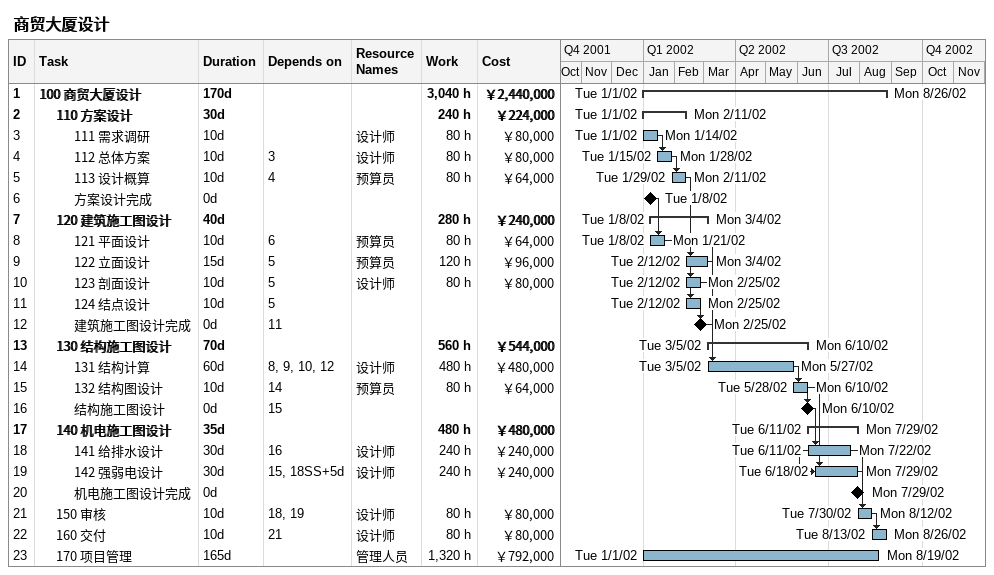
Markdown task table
商贸大厦设计

| ID | Level | Task | Duration | Start | Finish | Predecessors | Resources | Work (h) | Cost (￥) |
|---|---|---|---|---|---|---|---|---|---|
| 1 | 1 | **100 商贸大厦设计** | 170d | 2002-01-01 | 2002-08-26 |  |  | 3040 | 2440000 |
| 2 | 2 | **110 方案设计** | 30d | 2002-01-01 | 2002-02-11 |  |  | 240 | 224000 |
| 3 | 3 | 111 需求调研 | 10d | 2002-01-01 | 2002-01-14 |  | 设计师 | 80 | 80000 |
| 4 | 3 | 112 总体方案 | 10d | 2002-01-15 | 2002-01-28 | 3 | 设计师 | 80 | 80000 |
| 5 | 3 | 113 设计概算 | 10d | 2002-01-29 | 2002-02-11 | 4 | 预算员 | 80 | 64000 |
| 6 | 3 | 方案设计完成 | 0d | 2002-01-08 | 2002-01-08 |  |  |  |  |
| 7 | 2 | **120 建筑施工图设计** | 40d | 2002-01-08 | 2002-03-04 |  |  | 280 | 240000 |
| 8 | 3 | 121 平面设计 | 10d | 2002-01-08 | 2002-01-21 | 6 | 预算员 | 80 | 64000 |
| 9 | 3 | 122 立面设计 | 15d | 2002-02-12 | 2002-03-04 | 5 | 预算员 | 120 | 96000 |
| 10 | 3 | 123 剖面设计 | 10d | 2002-02-12 | 2002-02-25 | 5 | 设计师 | 80 | 80000 |
| 11 | 3 | 124 结点设计 | 10d | 2002-02-12 | 2002-02-25 | 5 |  |  |  |
| 12 | 3 | 建筑施工图设计完成 | 0d | 2002-02-25 | 2002-02-25 | 11 |  |  |  |
| 13 | 2 | **130 结构施工图设计** | 70d | 2002-03-05 | 2002-06-10 |  |  | 560 | 544000 |
| 14 | 3 | 131 结构计算 | 60d | 2002-03-05 | 2002-05-27 | 8, 9, 10, 12 | 设计师 | 480 | 480000 |
| 15 | 3 | 132 结构图设计 | 10d | 2002-05-28 | 2002-06-10 | 14 | 预算员 | 80 | 64000 |
| 16 | 3 | 结构施工图设计 | 0d | 2002-06-10 | 2002-06-10 | 15 |  |  |  |
| 17 | 2 | **140 机电施工图设计** | 35d | 2002-06-11 | 2002-07-29 |  |  | 480 | 480000 |
| 18 | 3 | 141 给排水设计 | 30d | 2002-06-11 | 2002-07-22 | 16 | 设计师 | 240 | 240000 |
| 19 | 3 | 142 强弱电设计 | 30d | 2002-06-18 | 2002-07-29 | 15, 18SS+5d | 设计师 | 240 | 240000 |
| 20 | 3 | 机电施工图设计完成 | 0d | 2002-07-29 | 2002-07-29 |  |  |  |  |
| 21 | 2 | 150 审核 | 10d | 2002-07-30 | 2002-08-12 | 18, 19 | 设计师 | 80 | 80000 |
| 22 | 2 | 160 交付 | 10d | 2002-08-13 | 2002-08-26 | 21 | 设计师 | 80 | 80000 |
| 23 | 2 | 170 项目管理 | 165d | 2002-01-01 | 2002-08-19 |  | 管理人员 | 1320 | 792000 |
